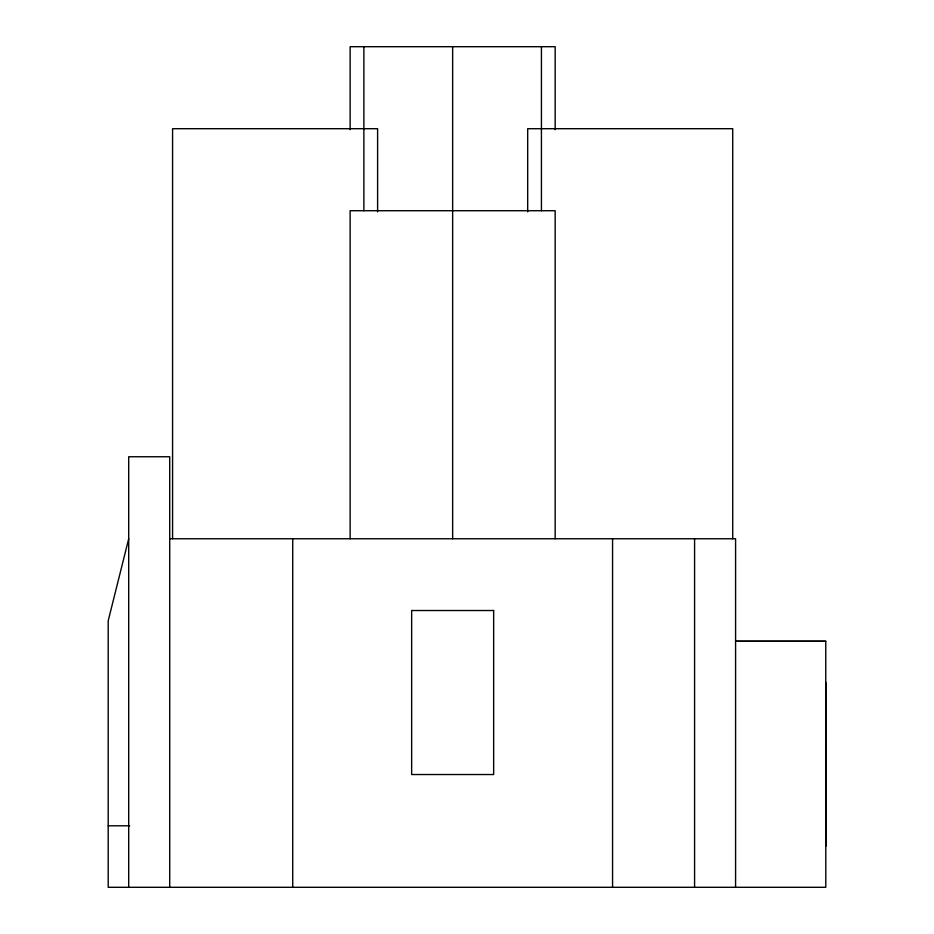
<?xml version="1.0" encoding="UTF-8"?>
<svg xmlns="http://www.w3.org/2000/svg" width="934" height="934" viewBox="0 0 934 934"><rect width="100%" height="100%" fill="white"/><g stroke="black" fill="none" stroke-linecap="round" stroke-linejoin="round"><path stroke-width="1.4" d="M128.705 538.755L108.204 620.771L108.204 887.3L825.796 887.3L825.761 641.273L735.548 641.273L825.761 641.273M169.719 538.755L735.583 538.755L735.583 887.3M108.204 825.796L129.663 825.796M825.796 682.275L825.796 846.297M732.711 538.755L732.711 128.705L527.687 128.705L527.687 211.89M694.581 538.755L694.581 887.3M612.564 538.755L612.564 887.3M555.158 129.686L555.158 46.7L350.133 46.7L350.133 129.686M555.158 538.755L555.158 210.722L350.133 210.722L350.133 538.755M541.428 46.7L541.428 210.722M452.651 46.7L452.651 538.755M377.605 211.89L377.605 128.705L172.58 128.705L172.58 538.755M363.875 46.7L363.875 210.722M292.727 538.755L292.727 887.3M169.719 887.3L169.719 456.749L128.705 456.749L128.705 887.3M493.654 610.521L411.649 610.521L411.649 774.531L493.654 774.531L493.654 610.521"/></g></svg>
